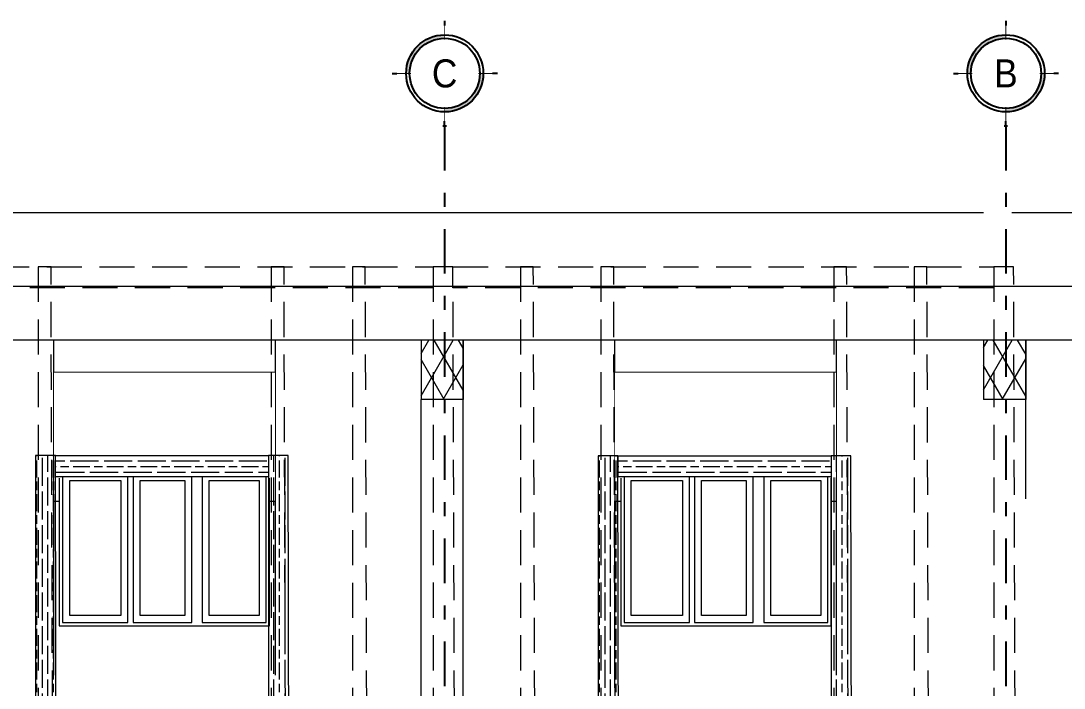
# Model space of a CAD drawing. Header units: metres. Extents: x 0 to 22, y -3 to 11.8.
# Drawn here: x 10.41 to 17.84, y 7.09 to 11.84 of the extents above; entities that cross this region are included whole.
import ezdxf
from ezdxf.enums import TextEntityAlignment as Align

# ---------------------------------------------------------------- set-up
doc = ezdxf.new("R2010")
doc.units = ezdxf.units.M
doc.header["$MEASUREMENT"] = 0
for name, pattern in [('DASHDOT', [25.4, 12.7, -6.35, 0, -6.35]), ('Xref_Alzado 2 Est$0$HIDDEN', [0.375, 0.25, -0.125]), ('Xref_Alzado 2$0$Wipeout_Contour', [1000, 0, -1000])]:
    doc.linetypes.add(name, pattern=pattern)
for name, color, linetype in [('Eje', 5, 'DASHDOT'), ('Globo Eje', 1, 'Continuous'), ('TEXTO', 7, 'Continuous'), ('Xref_Alzado 2$0$Archicad Windows', 7, 'Continuous'), ('Xref_Alzado 2$0$Estructura - Cubiertas', 7, 'Continuous'), ('Xref_Alzado 2$0$Estructura - Muros', 7, 'Continuous'), ('Xref_Alzado 2$0$Estructura - Vigas y Pilares', 7, 'Continuous')]:
    doc.layers.add(name, color=color, linetype=linetype)
for name, color, linetype, lineweight in [('Xref_Alzado 2 Est$0$00-MADERA', 42, 'Continuous', 13), ('Xref_Alzado 2$0$Estructura - Cubiertas_Pen_No__1', 7, 'Continuous', 13), ('Xref_Alzado 2$0$Estructura - Muros_Pen_No__163', 9, 'Continuous', 13), ('Xref_Alzado 2$0$Estructura - Vigas y Pilares_Pen_No__30', 7, 'Continuous', 18)]:
    doc.layers.add(name, color=color, linetype=linetype, lineweight=lineweight)
for name, color, linetype, lineweight, true_color in [('Xref_Alzado 2$0$Archicad Windows_Pen_No__81', 7, 'Continuous', 13, 0x6a6a6a), ('Xref_Alzado 2$0$Estructura - Cubiertas_Pen_No__81', 7, 'Continuous', 13, 0x6a6a6a), ('Xref_Alzado 2$0$Estructura - Vigas y Pilares_Pen_No__174', 7, 'Continuous', 13, 0xe4ad2c), ('Xref_Alzado 2$0$Estructura - Vigas y Pilares_Pen_No__81', 7, 'Continuous', 13, 0x6a6a6a)]:
    doc.layers.add(name, color=color, linetype=linetype, lineweight=lineweight, true_color=true_color)
doc.styles.add('Arial', font='arial.ttf')
pattern_1 = [(60, (0, 0), (-129.9038, 75), []), (120, (0, 0), (129.9038, 75), [])]

# ---------------------------------------------------------------- blocks, each defined once
blk = doc.blocks.new('Xref_Alzado 2$0$Section Element_66')
at = {"color": 254, "linetype": 'Xref_Alzado 2$0$Wipeout_Contour', "lineweight": 0, "ltscale": 36467.866403}
blk.add_wipeout([(6510.9, 6277.7), (6510.9, 6277.5), (6710.9, 6277.6), (6710.9, 6277.7)], dxfattribs=at).dxf.layer = 'Xref_Alzado 2$0$Estructura - Muros'
at = {"layer": 'Xref_Alzado 2$0$Estructura - Muros_Pen_No__163', "linetype": 'Continuous', "lineweight": 13}
h = blk.add_hatch(dxfattribs=at)
h.set_pattern_fill('BLOQUE_MAMPOSTERÍA', color=9, style=0, pattern_type=2)
h.set_pattern_definition([(45, (0, 5e-13), (-127.2792, 127.2792), [])])
h.paths.add_polyline_path([(6510.9, 6277.7), (6510.9, 6277.5), (6710.9, 6277.6), (6710.9, 6277.7)])
blk = doc.blocks.new('Xref_Alzado 2$0$Section Element_93')
at = {"layer": 'Xref_Alzado 2$0$Estructura - Cubiertas_Pen_No__81', "color": 251, "linetype": 'Continuous', "lineweight": 13, "true_color": 0x6a6a6a}
for p, q in [((-10292.1, 7187.2), (6510.9, 7187.2)), ((6710.9, 7187.2), (7309.3, 7187.2))]:
    blk.add_line(p, q, dxfattribs=at)
at = {"color": 254, "linetype": 'Xref_Alzado 2$0$Wipeout_Contour', "lineweight": 0, "ltscale": 83084.891341}
blk.add_wipeout([(-10292.1, 6277.7), (-9588.7, 6277.7), (-9588.7, 6400.5), (-5088.7, 6400.5), (-5088.7, 6277.7), (7309.3, 6277.7), (7309.3, 6660.9), (-10292.1, 6660.9)], dxfattribs=at).dxf.layer = 'Xref_Alzado 2$0$Estructura - Cubiertas'
at = {"color": 254, "linetype": 'Xref_Alzado 2$0$Wipeout_Contour', "lineweight": 0, "ltscale": 24403.034245}
blk.add_wipeout([(-1195.7, 5916.2), (-114.9, 5916.2), (-114.9, 6167), (-1195.7, 6167)], dxfattribs=at).dxf.layer = 'Xref_Alzado 2$0$Estructura - Cubiertas'
at = {"color": 254, "linetype": 'Xref_Alzado 2$0$Wipeout_Contour', "lineweight": 0, "ltscale": 25510.911014}
blk.add_wipeout([(2502.2, 6167), (1462, 6167), (1462, 5916.2), (2502.2, 5916.2)], dxfattribs=at).dxf.layer = 'Xref_Alzado 2$0$Estructura - Cubiertas'
at = {"color": 254, "linetype": 'Xref_Alzado 2$0$Wipeout_Contour', "lineweight": 0, "ltscale": 27683.657051}
blk.add_wipeout([(2802.5, 5916.2), (3882.2, 5916.2), (3882.2, 6167), (2802.5, 6167)], dxfattribs=at).dxf.layer = 'Xref_Alzado 2$0$Estructura - Cubiertas'
at = {"color": 254, "linetype": 'Xref_Alzado 2$0$Wipeout_Contour', "lineweight": 0, "ltscale": 34050.902222}
blk.add_wipeout([(5459.1, 5916.2), (6510.6, 5916.2), (6510.6, 6167), (5459.1, 6167)], dxfattribs=at).dxf.layer = 'Xref_Alzado 2$0$Estructura - Cubiertas'
at = {"color": 254, "linetype": 'Xref_Alzado 2$0$Wipeout_Contour', "lineweight": 0, "ltscale": 37176.55595}
blk.add_wipeout([(6810.9, 6167), (6810.9, 5916.2), (7309.3, 5916.2), (7309.3, 6167)], dxfattribs=at).dxf.layer = 'Xref_Alzado 2$0$Estructura - Cubiertas'
at = {"color": 254, "linetype": 'Xref_Alzado 2$0$Wipeout_Contour', "lineweight": 0, "ltscale": 22607.928634}
blk.add_wipeout([(-1195.7, 5566.3), (-114.9, 5566.3), (-114.9, 5610), (-1195.7, 5610)], dxfattribs=at).dxf.layer = 'Xref_Alzado 2$0$Estructura - Cubiertas'
at = {"color": 254, "linetype": 'Xref_Alzado 2$0$Wipeout_Contour', "lineweight": 0, "ltscale": 23798.20283}
blk.add_wipeout([(1462, 5566.3), (2502.5, 5566.3), (2502.5, 5610), (1462, 5610)], dxfattribs=at).dxf.layer = 'Xref_Alzado 2$0$Estructura - Cubiertas'
at = {"color": 254, "linetype": 'Xref_Alzado 2$0$Wipeout_Contour', "lineweight": 0, "ltscale": 26111.643575}
blk.add_wipeout([(2802.5, 5610), (2802.5, 5566.3), (3882.2, 5566.3), (3882.2, 5610)], dxfattribs=at).dxf.layer = 'Xref_Alzado 2$0$Estructura - Cubiertas'
at = {"color": 254, "linetype": 'Xref_Alzado 2$0$Wipeout_Contour', "lineweight": 0, "ltscale": 32784.493341}
blk.add_wipeout([(5459.1, 5566.3), (6510.9, 5566.3), (6510.9, 5610), (5459.1, 5610)], dxfattribs=at).dxf.layer = 'Xref_Alzado 2$0$Estructura - Cubiertas'
at = {"color": 254, "linetype": 'Xref_Alzado 2$0$Wipeout_Contour', "lineweight": 0, "ltscale": 36021.42956}
blk.add_wipeout([(6810.9, 5610), (6810.9, 5566.3), (7309.3, 5566.3), (7309.3, 5610)], dxfattribs=at).dxf.layer = 'Xref_Alzado 2$0$Estructura - Cubiertas'
at = {"color": 254, "linetype": 'Xref_Alzado 2$0$Wipeout_Contour', "lineweight": 0, "ltscale": 20907.113312}
blk.add_wipeout([(-1195.7, 5525.6), (-1195.7, 4789.2), (-114.9, 4789.2), (-114.9, 5525.6)], dxfattribs=at).dxf.layer = 'Xref_Alzado 2$0$Estructura - Cubiertas'
at = {"color": 254, "linetype": 'Xref_Alzado 2$0$Wipeout_Contour', "lineweight": 0, "ltscale": 22192.50554}
blk.add_wipeout([(1462, 5525.6), (1462, 4789.2), (2502.5, 4789.2), (2502.5, 5525.6)], dxfattribs=at).dxf.layer = 'Xref_Alzado 2$0$Estructura - Cubiertas'
at = {"color": 254, "linetype": 'Xref_Alzado 2$0$Wipeout_Contour', "lineweight": 0, "ltscale": 24662.589659}
blk.add_wipeout([(2802.5, 4789.2), (3882.2, 4789.2), (3882.2, 5525.6), (2802.5, 5525.6)], dxfattribs=at).dxf.layer = 'Xref_Alzado 2$0$Estructura - Cubiertas'
at = {"color": 254, "linetype": 'Xref_Alzado 2$0$Wipeout_Contour', "lineweight": 0, "ltscale": 31651.605409}
blk.add_wipeout([(5459.1, 5525.6), (5459.1, 4789.2), (6510.9, 4789.2), (6510.9, 5525.6)], dxfattribs=at).dxf.layer = 'Xref_Alzado 2$0$Estructura - Cubiertas'
at = {"layer": 'Xref_Alzado 2$0$Estructura - Cubiertas_Pen_No__1', "color": 7, "linetype": 'Continuous', "lineweight": 13}
blk.add_line((7309.3, 6277.7), (-5088.7, 6277.7), dxfattribs=at)
at = {"layer": 'Xref_Alzado 2$0$Estructura - Cubiertas_Pen_No__1', "color": 7, "linetype": 'Continuous', "lineweight": 13, "flags": 128}
blk.add_lwpolyline([(7309.3, 6660.9), (-5088.7, 6660.9), (-9588.7, 6660.9), (-10292.1, 6660.9)], dxfattribs=at)
at = {"layer": 'Xref_Alzado 2$0$Estructura - Cubiertas_Pen_No__81', "color": 251, "linetype": 'Continuous', "lineweight": 13, "true_color": 0x6a6a6a}
for p, q in [((-114.9, 3891.1), (-114.9, 6277.7)), ((1462, 6277.7), (1462, 3891.1)), ((3882.2, 3891.1), (3882.2, 6277.7)), ((5459.1, 6277.7), (5459.1, 3891.1)), ((1462, 6046.7), (-114.9, 6046.7)), ((5459.1, 6046.7), (3882.2, 6046.7))]:
    blk.add_line(p, q, dxfattribs=at)
blk = doc.blocks.new('Xref_Alzado 2$0$Section Element_109')
at = {"color": 254, "linetype": 'Xref_Alzado 2$0$Wipeout_Contour', "lineweight": 0, "ltscale": 108289.915661}
blk.add_wipeout([(-114.9, 5128.4), (-77.5, 5128.4), (-77.5, 5294.4), (-52.5, 5294.4), (-52.5, 5305), (413.1, 5305), (413.1, 5294.4), (449.1, 5294.4), (449.1, 5305), (867.2, 5305), (867.2, 5294.4), (942.2, 5294.4), (942.2, 5305), (1397.5, 5305), (1397.5, 5294.4), (1422.5, 5294.4), (1422.5, 5128.4), (1462, 5128.4), (1462, 6046.7), (-114.9, 6046.7)], dxfattribs=at).dxf.layer = 'Xref_Alzado 2$0$Estructura - Cubiertas'
at = {"layer": 'Xref_Alzado 2$0$Estructura - Cubiertas_Pen_No__81', "color": 251, "linetype": 'Continuous', "lineweight": 13, "true_color": 0x6a6a6a}
for p, q in [((-77.5, 5128.4), (-114.9, 5128.4)), ((1462, 5128.4), (1422.5, 5128.4))]:
    blk.add_line(p, q, dxfattribs=at)
blk = doc.blocks.new('Xref_Alzado 2$0$Section Element_110')
at = {"color": 254, "linetype": 'Xref_Alzado 2$0$Wipeout_Contour', "lineweight": 0, "ltscale": 142225.194809}
blk.add_wipeout([(3882.2, 6046.7), (3882.2, 5128.4), (3924.9, 5128.4), (3924.9, 5294.4), (3949.9, 5294.4), (3949.9, 5305), (4415.5, 5305), (4415.5, 5294.4), (4451.5, 5294.4), (4451.5, 5305), (4869.7, 5305), (4869.7, 5294.4), (4944.7, 5294.4), (4944.7, 5305), (5399.9, 5305), (5399.9, 5294.4), (5424.9, 5294.4), (5424.9, 5128.4), (5459.1, 5128.4), (5459.1, 6046.7)], dxfattribs=at).dxf.layer = 'Xref_Alzado 2$0$Estructura - Cubiertas'
at = {"layer": 'Xref_Alzado 2$0$Estructura - Cubiertas_Pen_No__81', "color": 251, "linetype": 'Continuous', "lineweight": 13, "true_color": 0x6a6a6a}
for p, q in [((3924.9, 5128.4), (3882.2, 5128.4)), ((5459.1, 5128.4), (5424.9, 5128.4))]:
    blk.add_line(p, q, dxfattribs=at)
blk = doc.blocks.new('Xref_Alzado 2$0$Section Element_111')
at = {"color": 254, "linetype": 'Xref_Alzado 2$0$Wipeout_Contour', "lineweight": 0, "ltscale": 19174.373231}
blk.add_wipeout([(-77.5, 4291.9), (-52.5, 4291.9), (-52.5, 5294.4), (-77.5, 5294.4)], dxfattribs=at).dxf.layer = 'Xref_Alzado 2$0$Archicad Windows'
at = {"color": 254, "linetype": 'Xref_Alzado 2$0$Wipeout_Contour', "lineweight": 0, "ltscale": 19250.865304}
blk.add_wipeout([(413.1, 4291.9), (449.1, 4291.9), (449.1, 5294.4), (413.1, 5294.4)], dxfattribs=at).dxf.layer = 'Xref_Alzado 2$0$Archicad Windows'
at = {"color": 254, "linetype": 'Xref_Alzado 2$0$Wipeout_Contour', "lineweight": 0, "ltscale": 19515.180846}
blk.add_wipeout([(942.2, 5294.4), (867.2, 5294.4), (867.2, 4291.9), (942.2, 4291.9)], dxfattribs=at).dxf.layer = 'Xref_Alzado 2$0$Archicad Windows'
at = {"color": 254, "linetype": 'Xref_Alzado 2$0$Wipeout_Contour', "lineweight": 0, "ltscale": 19992.958462}
blk.add_wipeout([(1397.5, 4291.9), (1422.5, 4291.9), (1422.5, 5294.4), (1397.5, 5294.4)], dxfattribs=at).dxf.layer = 'Xref_Alzado 2$0$Archicad Windows'
at = {"color": 254, "linetype": 'Xref_Alzado 2$0$Wipeout_Contour', "lineweight": 0, "ltscale": 69796.63221}
blk.add_wipeout([(449.1, 4266.9), (449.1, 4291.9), (413.1, 4291.9), (413.1, 4266.9), (-52.5, 4266.9), (-52.5, 4291.9), (-77.5, 4291.9), (-77.5, 4241.9), (1422.5, 4241.9), (1422.5, 4291.9), (1397.5, 4291.9), (1397.5, 4266.9), (942.2, 4266.9), (942.2, 4291.9), (867.2, 4291.9), (867.2, 4266.9)], dxfattribs=at).dxf.layer = 'Xref_Alzado 2$0$Archicad Windows'
at = {"color": 254, "linetype": 'Xref_Alzado 2$0$Wipeout_Contour', "lineweight": 0, "ltscale": 19188.617809}
blk.add_wipeout([(-2.5, 5277.2), (-52.5, 5277.2), (-52.5, 4316.9), (-2.5, 4316.9)], dxfattribs=at).dxf.layer = 'Xref_Alzado 2$0$Archicad Windows'
at = {"color": 254, "linetype": 'Xref_Alzado 2$0$Wipeout_Contour', "lineweight": 0, "ltscale": 19251.594006}
blk.add_wipeout([(363.1, 4316.9), (413.1, 4316.9), (413.1, 5277.2), (363.1, 5277.2)], dxfattribs=at).dxf.layer = 'Xref_Alzado 2$0$Archicad Windows'
at = {"color": 254, "linetype": 'Xref_Alzado 2$0$Wipeout_Contour', "lineweight": 0, "ltscale": 19484.611692}
blk.add_wipeout([(817.2, 4316.9), (867.2, 4316.9), (867.2, 5277.2), (817.2, 5277.2)], dxfattribs=at).dxf.layer = 'Xref_Alzado 2$0$Archicad Windows'
at = {"color": 254, "linetype": 'Xref_Alzado 2$0$Wipeout_Contour', "lineweight": 0, "ltscale": 19578.121049}
blk.add_wipeout([(992.2, 5277.2), (942.2, 5277.2), (942.2, 4316.9), (992.2, 4316.9)], dxfattribs=at).dxf.layer = 'Xref_Alzado 2$0$Archicad Windows'
at = {"color": 254, "linetype": 'Xref_Alzado 2$0$Wipeout_Contour', "lineweight": 0, "ltscale": 19965.204073}
blk.add_wipeout([(1347.5, 4316.9), (1397.5, 4316.9), (1397.5, 5277.2), (1347.5, 5277.2)], dxfattribs=at).dxf.layer = 'Xref_Alzado 2$0$Archicad Windows'
at = {"color": 254, "linetype": 'Xref_Alzado 2$0$Wipeout_Contour', "lineweight": 0, "ltscale": 31762.787517}
blk.add_wipeout([(413.1, 5305), (-52.5, 5305), (-52.5, 5277.2), (-2.5, 5277.2), (363.1, 5277.2), (413.1, 5277.2)], dxfattribs=at).dxf.layer = 'Xref_Alzado 2$0$Archicad Windows'
at = {"color": 254, "linetype": 'Xref_Alzado 2$0$Wipeout_Contour', "lineweight": 0, "ltscale": 32508.772139}
blk.add_wipeout([(1397.5, 5305), (942.2, 5305), (942.2, 5277.2), (992.2, 5277.2), (1347.5, 5277.2), (1397.5, 5277.2)], dxfattribs=at).dxf.layer = 'Xref_Alzado 2$0$Archicad Windows'
at = {"color": 254, "linetype": 'Xref_Alzado 2$0$Wipeout_Contour', "lineweight": 0, "ltscale": 25857.669847}
blk.add_wipeout([(413.1, 4266.9), (413.1, 4316.9), (363.1, 4316.9), (-2.5, 4316.9), (-52.5, 4316.9), (-52.5, 4266.9)], dxfattribs=at).dxf.layer = 'Xref_Alzado 2$0$Archicad Windows'
at = {"color": 254, "linetype": 'Xref_Alzado 2$0$Wipeout_Contour', "lineweight": 0, "ltscale": 26768.083535}
blk.add_wipeout([(1397.5, 4266.9), (1397.5, 4316.9), (1347.5, 4316.9), (992.2, 4316.9), (942.2, 4316.9), (942.2, 4266.9)], dxfattribs=at).dxf.layer = 'Xref_Alzado 2$0$Archicad Windows'
at = {"layer": 'Xref_Alzado 2$0$Archicad Windows_Pen_No__81', "color": 251, "linetype": 'Continuous', "lineweight": 13, "true_color": 0x6a6a6a}
for p, q in [((-77.5, 5294.4), (-77.5, 4291.9)), ((-52.5, 5305), (-52.5, 5277.2)), ((942.2, 5305), (942.2, 5277.2)), ((1397.5, 5277.2), (1397.5, 5305)), ((1422.5, 4291.9), (1422.5, 5294.4)), ((-52.5, 5277.2), (-52.5, 4316.9)), ((942.2, 5277.2), (942.2, 4316.9)), ((1397.5, 4316.9), (1397.5, 5277.2)), ((-52.5, 4316.9), (-52.5, 4266.9)), ((942.2, 4316.9), (942.2, 4266.9)), ((1397.5, 4266.9), (1397.5, 4316.9)), ((-77.5, 4291.9), (-77.5, 4241.9)), ((942.2, 4266.9), (1397.5, 4266.9)), ((1422.5, 4241.9), (1422.5, 4291.9))]:
    blk.add_line(p, q, dxfattribs=at)
at = {"color": 254, "linetype": 'Xref_Alzado 2$0$Wipeout_Contour', "lineweight": 0, "ltscale": 19215.741978}
blk.add_wipeout([(-2.5, 4316.9), (363.1, 4316.9), (363.1, 5277.2), (-2.5, 5277.2)], dxfattribs=at).dxf.layer = 'Xref_Alzado 2$0$Archicad Windows'
at = {"color": 254, "linetype": 'Xref_Alzado 2$0$Wipeout_Contour', "lineweight": 0, "ltscale": 19282.68165}
blk.add_wipeout([(499.1, 5277.2), (449.1, 5277.2), (449.1, 4316.9), (499.1, 4316.9)], dxfattribs=at).dxf.layer = 'Xref_Alzado 2$0$Archicad Windows'
at = {"color": 254, "linetype": 'Xref_Alzado 2$0$Wipeout_Contour', "lineweight": 0, "ltscale": 19767.753424}
blk.add_wipeout([(992.2, 4316.9), (1347.5, 4316.9), (1347.5, 5277.2), (992.2, 5277.2)], dxfattribs=at).dxf.layer = 'Xref_Alzado 2$0$Archicad Windows'
at = {"layer": 'Xref_Alzado 2$0$Archicad Windows_Pen_No__81', "color": 251, "linetype": 'Continuous', "lineweight": 13, "true_color": 0x6a6a6a}
for p, q in [((-2.5, 4316.9), (-2.5, 5277.2)), ((-2.5, 5277.2), (363.1, 5277.2)), ((363.1, 5277.2), (363.1, 4316.9)), ((992.2, 4316.9), (992.2, 5277.2)), ((992.2, 5277.2), (1347.5, 5277.2)), ((1347.5, 5277.2), (1347.5, 4316.9)), ((363.1, 4316.9), (-2.5, 4316.9)), ((1347.5, 4316.9), (992.2, 4316.9))]:
    blk.add_line(p, q, dxfattribs=at)
at = {"color": 254, "linetype": 'Xref_Alzado 2$0$Wipeout_Contour', "lineweight": 0, "ltscale": 31983.295517}
blk.add_wipeout([(867.2, 5305), (449.1, 5305), (449.1, 5277.2), (499.1, 5277.2), (817.2, 5277.2), (867.2, 5277.2)], dxfattribs=at).dxf.layer = 'Xref_Alzado 2$0$Archicad Windows'
at = {"color": 254, "linetype": 'Xref_Alzado 2$0$Wipeout_Contour', "lineweight": 0, "ltscale": 26127.883709}
blk.add_wipeout([(867.2, 4266.9), (867.2, 4316.9), (817.2, 4316.9), (499.1, 4316.9), (449.1, 4316.9), (449.1, 4266.9)], dxfattribs=at).dxf.layer = 'Xref_Alzado 2$0$Archicad Windows'
at = {"layer": 'Xref_Alzado 2$0$Archicad Windows_Pen_No__81', "color": 251, "linetype": 'Continuous', "lineweight": 13, "true_color": 0x6a6a6a}
for p, q in [((413.1, 5277.2), (413.1, 5305)), ((449.1, 5305), (449.1, 5277.2)), ((867.2, 5277.2), (867.2, 5305)), ((413.1, 4316.9), (413.1, 5277.2)), ((449.1, 5277.2), (449.1, 4316.9)), ((867.2, 4316.9), (867.2, 5277.2)), ((413.1, 4266.9), (413.1, 4316.9)), ((449.1, 4316.9), (449.1, 4266.9)), ((867.2, 4266.9), (867.2, 4316.9)), ((-77.5, 4241.9), (1422.5, 4241.9)), ((-52.5, 4266.9), (413.1, 4266.9)), ((449.1, 4266.9), (867.2, 4266.9))]:
    blk.add_line(p, q, dxfattribs=at)
at = {"color": 254, "linetype": 'Xref_Alzado 2$0$Wipeout_Contour', "lineweight": 0, "ltscale": 19379.877495}
blk.add_wipeout([(499.1, 4316.9), (817.2, 4316.9), (817.2, 5277.2), (499.1, 5277.2)], dxfattribs=at).dxf.layer = 'Xref_Alzado 2$0$Archicad Windows'
at = {"layer": 'Xref_Alzado 2$0$Archicad Windows_Pen_No__81', "color": 251, "linetype": 'Continuous', "lineweight": 13, "true_color": 0x6a6a6a}
for p, q in [((499.1, 4316.9), (499.1, 5277.2)), ((499.1, 5277.2), (817.2, 5277.2)), ((817.2, 5277.2), (817.2, 4316.9)), ((817.2, 4316.9), (499.1, 4316.9))]:
    blk.add_line(p, q, dxfattribs=at)
blk = doc.blocks.new('Xref_Alzado 2$0$Section Element_112')
at = {"color": 254, "linetype": 'Xref_Alzado 2$0$Wipeout_Contour', "lineweight": 0, "ltscale": 24844.769649}
blk.add_wipeout([(3924.9, 4291.9), (3949.9, 4291.9), (3949.9, 5294.4), (3924.9, 5294.4)], dxfattribs=at).dxf.layer = 'Xref_Alzado 2$0$Archicad Windows'
at = {"color": 254, "linetype": 'Xref_Alzado 2$0$Wipeout_Contour', "lineweight": 0, "ltscale": 26152.219976}
blk.add_wipeout([(4415.5, 4291.9), (4451.5, 4291.9), (4451.5, 5294.4), (4415.5, 5294.4)], dxfattribs=at).dxf.layer = 'Xref_Alzado 2$0$Archicad Windows'
at = {"color": 254, "linetype": 'Xref_Alzado 2$0$Wipeout_Contour', "lineweight": 0, "ltscale": 27476.144754}
blk.add_wipeout([(4869.7, 5294.4), (4869.7, 4291.9), (4944.7, 4291.9), (4944.7, 5294.4)], dxfattribs=at).dxf.layer = 'Xref_Alzado 2$0$Archicad Windows'
at = {"color": 254, "linetype": 'Xref_Alzado 2$0$Wipeout_Contour', "lineweight": 0, "ltscale": 28957.736645}
blk.add_wipeout([(5399.9, 4291.9), (5424.9, 4291.9), (5424.9, 5294.4), (5399.9, 5294.4)], dxfattribs=at).dxf.layer = 'Xref_Alzado 2$0$Archicad Windows'
at = {"color": 254, "linetype": 'Xref_Alzado 2$0$Wipeout_Contour', "lineweight": 0, "ltscale": 101519.910765}
blk.add_wipeout([(3949.9, 4291.9), (3924.9, 4291.9), (3924.9, 4241.9), (5424.9, 4241.9), (5424.9, 4291.9), (5399.9, 4291.9), (5399.9, 4266.9), (4944.7, 4266.9), (4944.7, 4291.9), (4869.7, 4291.9), (4869.7, 4266.9), (4451.5, 4266.9), (4451.5, 4291.9), (4415.5, 4291.9), (4415.5, 4266.9), (3949.9, 4266.9)], dxfattribs=at).dxf.layer = 'Xref_Alzado 2$0$Archicad Windows'
at = {"color": 254, "linetype": 'Xref_Alzado 2$0$Wipeout_Contour', "lineweight": 0, "ltscale": 24949.755359}
blk.add_wipeout([(3999.9, 5277.2), (3949.9, 5277.2), (3949.9, 4316.9), (3999.9, 4316.9)], dxfattribs=at).dxf.layer = 'Xref_Alzado 2$0$Archicad Windows'
at = {"color": 254, "linetype": 'Xref_Alzado 2$0$Wipeout_Contour', "lineweight": 0, "ltscale": 26044.046698}
blk.add_wipeout([(4365.5, 4316.9), (4415.5, 4316.9), (4415.5, 5277.2), (4365.5, 5277.2)], dxfattribs=at).dxf.layer = 'Xref_Alzado 2$0$Archicad Windows'
at = {"color": 254, "linetype": 'Xref_Alzado 2$0$Wipeout_Contour', "lineweight": 0, "ltscale": 27305.318726}
blk.add_wipeout([(4819.7, 4316.9), (4869.7, 4316.9), (4869.7, 5277.2), (4819.7, 5277.2)], dxfattribs=at).dxf.layer = 'Xref_Alzado 2$0$Archicad Windows'
at = {"color": 254, "linetype": 'Xref_Alzado 2$0$Wipeout_Contour', "lineweight": 0, "ltscale": 27663.256896}
blk.add_wipeout([(4994.7, 5277.2), (4944.7, 5277.2), (4944.7, 4316.9), (4994.7, 4316.9)], dxfattribs=at).dxf.layer = 'Xref_Alzado 2$0$Archicad Windows'
at = {"color": 254, "linetype": 'Xref_Alzado 2$0$Wipeout_Contour', "lineweight": 0, "ltscale": 28852.657372}
blk.add_wipeout([(5349.9, 4316.9), (5399.9, 4316.9), (5399.9, 5277.2), (5349.9, 5277.2)], dxfattribs=at).dxf.layer = 'Xref_Alzado 2$0$Archicad Windows'
at = {"color": 254, "linetype": 'Xref_Alzado 2$0$Wipeout_Contour', "lineweight": 0, "ltscale": 40458.331574}
blk.add_wipeout([(4415.5, 5305), (3949.9, 5305), (3949.9, 5277.2), (3999.9, 5277.2), (4365.5, 5277.2), (4415.5, 5277.2)], dxfattribs=at).dxf.layer = 'Xref_Alzado 2$0$Archicad Windows'
at = {"color": 254, "linetype": 'Xref_Alzado 2$0$Wipeout_Contour', "lineweight": 0, "ltscale": 44383.904738}
blk.add_wipeout([(5399.9, 5305), (4944.7, 5305), (4944.7, 5277.2), (4994.7, 5277.2), (5349.9, 5277.2), (5399.9, 5277.2)], dxfattribs=at).dxf.layer = 'Xref_Alzado 2$0$Archicad Windows'
at = {"color": 254, "linetype": 'Xref_Alzado 2$0$Wipeout_Contour', "lineweight": 0, "ltscale": 36006.331128}
blk.add_wipeout([(4415.5, 4266.9), (4415.5, 4316.9), (4365.5, 4316.9), (3999.9, 4316.9), (3949.9, 4316.9), (3949.9, 4266.9)], dxfattribs=at).dxf.layer = 'Xref_Alzado 2$0$Archicad Windows'
at = {"color": 254, "linetype": 'Xref_Alzado 2$0$Wipeout_Contour', "lineweight": 0, "ltscale": 40367.288209}
blk.add_wipeout([(5399.9, 4266.9), (5399.9, 4316.9), (5349.9, 4316.9), (4994.7, 4316.9), (4944.7, 4316.9), (4944.7, 4266.9)], dxfattribs=at).dxf.layer = 'Xref_Alzado 2$0$Archicad Windows'
at = {"layer": 'Xref_Alzado 2$0$Archicad Windows_Pen_No__81', "color": 251, "linetype": 'Continuous', "lineweight": 13, "true_color": 0x6a6a6a}
for p, q in [((3924.9, 5294.4), (3924.9, 4291.9)), ((3949.9, 5305), (3949.9, 5277.2)), ((4944.7, 5305), (4944.7, 5277.2)), ((5399.9, 5277.2), (5399.9, 5305)), ((5424.9, 4291.9), (5424.9, 5294.4)), ((3949.9, 5277.2), (3949.9, 4316.9)), ((4944.7, 5277.2), (4944.7, 4316.9)), ((5399.9, 4316.9), (5399.9, 5277.2)), ((3949.9, 4316.9), (3949.9, 4266.9)), ((4944.7, 4316.9), (4944.7, 4266.9)), ((5399.9, 4266.9), (5399.9, 4316.9)), ((3924.9, 4291.9), (3924.9, 4241.9)), ((4944.7, 4266.9), (5399.9, 4266.9)), ((5424.9, 4241.9), (5424.9, 4291.9))]:
    blk.add_line(p, q, dxfattribs=at)
at = {"color": 254, "linetype": 'Xref_Alzado 2$0$Wipeout_Contour', "lineweight": 0, "ltscale": 25495.036227}
blk.add_wipeout([(3999.9, 4316.9), (4365.5, 4316.9), (4365.5, 5277.2), (3999.9, 5277.2)], dxfattribs=at).dxf.layer = 'Xref_Alzado 2$0$Archicad Windows'
at = {"color": 254, "linetype": 'Xref_Alzado 2$0$Wipeout_Contour', "lineweight": 0, "ltscale": 26277.913538}
blk.add_wipeout([(4501.5, 5277.2), (4451.5, 5277.2), (4451.5, 4316.9), (4501.5, 4316.9)], dxfattribs=at).dxf.layer = 'Xref_Alzado 2$0$Archicad Windows'
at = {"color": 254, "linetype": 'Xref_Alzado 2$0$Wipeout_Contour', "lineweight": 0, "ltscale": 28256.617934}
blk.add_wipeout([(4994.7, 4316.9), (5349.9, 4316.9), (5349.9, 5277.2), (4994.7, 5277.2)], dxfattribs=at).dxf.layer = 'Xref_Alzado 2$0$Archicad Windows'
at = {"layer": 'Xref_Alzado 2$0$Archicad Windows_Pen_No__81', "color": 251, "linetype": 'Continuous', "lineweight": 13, "true_color": 0x6a6a6a}
for p, q in [((3999.9, 4316.9), (3999.9, 5277.2)), ((3999.9, 5277.2), (4365.5, 5277.2)), ((4365.5, 5277.2), (4365.5, 4316.9)), ((4994.7, 4316.9), (4994.7, 5277.2)), ((4994.7, 5277.2), (5349.9, 5277.2)), ((5349.9, 5277.2), (5349.9, 4316.9)), ((4365.5, 4316.9), (3999.9, 4316.9)), ((5349.9, 4316.9), (4994.7, 4316.9))]:
    blk.add_line(p, q, dxfattribs=at)
at = {"color": 254, "linetype": 'Xref_Alzado 2$0$Wipeout_Contour', "lineweight": 0, "ltscale": 42293.321319}
blk.add_wipeout([(4451.5, 5305), (4451.5, 5277.2), (4501.5, 5277.2), (4819.7, 5277.2), (4869.7, 5277.2), (4869.7, 5305)], dxfattribs=at).dxf.layer = 'Xref_Alzado 2$0$Archicad Windows'
at = {"color": 254, "linetype": 'Xref_Alzado 2$0$Wipeout_Contour', "lineweight": 0, "ltscale": 38057.035906}
blk.add_wipeout([(4501.5, 4316.9), (4451.5, 4316.9), (4451.5, 4266.9), (4869.7, 4266.9), (4869.7, 4316.9), (4819.7, 4316.9)], dxfattribs=at).dxf.layer = 'Xref_Alzado 2$0$Archicad Windows'
at = {"layer": 'Xref_Alzado 2$0$Archicad Windows_Pen_No__81', "color": 251, "linetype": 'Continuous', "lineweight": 13, "true_color": 0x6a6a6a}
for p, q in [((4415.5, 5277.2), (4415.5, 5305)), ((4451.5, 5305), (4451.5, 5277.2)), ((4869.7, 5277.2), (4869.7, 5305)), ((4415.5, 4316.9), (4415.5, 5277.2)), ((4451.5, 5277.2), (4451.5, 4316.9)), ((4869.7, 4316.9), (4869.7, 5277.2)), ((4415.5, 4266.9), (4415.5, 4316.9)), ((4451.5, 4316.9), (4451.5, 4266.9)), ((4869.7, 4266.9), (4869.7, 4316.9)), ((3924.9, 4241.9), (5424.9, 4241.9)), ((3949.9, 4266.9), (4415.5, 4266.9)), ((4451.5, 4266.9), (4869.7, 4266.9))]:
    blk.add_line(p, q, dxfattribs=at)
at = {"color": 254, "linetype": 'Xref_Alzado 2$0$Wipeout_Contour', "lineweight": 0, "ltscale": 26790.191888}
blk.add_wipeout([(4501.5, 4316.9), (4819.7, 4316.9), (4819.7, 5277.2), (4501.5, 5277.2)], dxfattribs=at).dxf.layer = 'Xref_Alzado 2$0$Archicad Windows'
at = {"layer": 'Xref_Alzado 2$0$Archicad Windows_Pen_No__81', "color": 251, "linetype": 'Continuous', "lineweight": 13, "true_color": 0x6a6a6a}
for p, q in [((4501.5, 4316.9), (4501.5, 5277.2)), ((4501.5, 5277.2), (4819.7, 5277.2)), ((4819.7, 5277.2), (4819.7, 4316.9)), ((4819.7, 4316.9), (4501.5, 4316.9))]:
    blk.add_line(p, q, dxfattribs=at)
blk = doc.blocks.new('Xref_Alzado 2$0$Section Element_151')
at = {"layer": 'Xref_Alzado 2$0$Estructura - Vigas y Pilares_Pen_No__81', "color": 251, "linetype": 'Continuous', "lineweight": 13, "true_color": 0x6a6a6a}
blk.add_line((2502.5, 3299.7), (2502.5, 3299.9), dxfattribs=at)
at = {"color": 254, "linetype": 'Xref_Alzado 2$0$Wipeout_Contour', "lineweight": 0, "ltscale": 35361.835635}
blk.add_wipeout([(2502.5, 3480), (2802.5, 3480), (2802.5, 6277.7), (2802.5, 6277.7), (2802.2, 5854.6), (2502.5, 5854.5)], dxfattribs=at).dxf.layer = 'Xref_Alzado 2$0$Estructura - Vigas y Pilares'
at = {"layer": 'Xref_Alzado 2$0$Estructura - Vigas y Pilares_Pen_No__81', "color": 251, "linetype": 'Continuous', "lineweight": 13, "true_color": 0x6a6a6a}
for p, q in [((2802.5, 3480), (2802.5, 6277.7)), ((2502.5, 3480), (2502.5, 5854.5))]:
    blk.add_line(p, q, dxfattribs=at)
blk = doc.blocks.new('Xref_Alzado 2$0$Section Element_152')
at = {"color": 254, "linetype": 'Xref_Alzado 2$0$Wipeout_Contour', "lineweight": 0, "ltscale": 53405.447242}
blk.add_wipeout([(6710.9, 5854.4), (6710.9, 5146.7), (6810.9, 5146.7), (6810.9, 6277.7), (6810.8, 6277.7), (6810.6, 5854.5)], dxfattribs=at).dxf.layer = 'Xref_Alzado 2$0$Estructura - Vigas y Pilares'
at = {"layer": 'Xref_Alzado 2$0$Estructura - Vigas y Pilares_Pen_No__81', "color": 251, "linetype": 'Continuous', "lineweight": 13, "true_color": 0x6a6a6a}
blk.add_line((6810.9, 5146.7), (6810.9, 6277.7), dxfattribs=at)
blk = doc.blocks.new('Xref_Alzado 2$0$Section Element_156')
at = {"color": 254, "linetype": 'Xref_Alzado 2$0$Wipeout_Contour', "lineweight": 0, "ltscale": 20310.86641}
blk.add_wipeout([(2502.2, 6277.6), (2598.6, 6277.7), (2502.2, 6277.7)], dxfattribs=at).dxf.layer = 'Xref_Alzado 2$0$Estructura - Vigas y Pilares'
at = {"color": 254, "linetype": 'Xref_Alzado 2$0$Wipeout_Contour', "lineweight": 0, "ltscale": 20240.884963}
blk.add_wipeout([(2802.5, 6277.7), (2802.2, 6277.7), (2802.2, 5854.6)], dxfattribs=at).dxf.layer = 'Xref_Alzado 2$0$Estructura - Vigas y Pilares'
at = {"color": 254, "linetype": 'Xref_Alzado 2$0$Wipeout_Contour', "lineweight": 0, "ltscale": 33284.901063}
blk.add_wipeout([(2502.2, 6277.6), (2502.2, 5854.5), (2802.2, 5854.6), (2802.2, 6277.7), (2598.6, 6277.7)], dxfattribs=at).dxf.layer = 'Xref_Alzado 2$0$Estructura - Vigas y Pilares'
at = {"layer": 'Xref_Alzado 2$0$Estructura - Vigas y Pilares_Pen_No__174', "linetype": 'Continuous', "lineweight": 13, "true_color": 0xe4ad2c}
h = blk.add_hatch(dxfattribs=at)
h.set_pattern_fill('FIBRA_DE_VIDRIO', color=42, style=0, pattern_type=2)
h.set_pattern_definition(pattern_1)
h.paths.add_polyline_path([(2502.2, 6277.6), (2502.2, 5854.5), (2802.2, 5854.6), (2802.2, 6277.7), (2598.6, 6277.7)])
at = {"layer": 'Xref_Alzado 2$0$Estructura - Vigas y Pilares_Pen_No__30', "color": 7, "linetype": 'Continuous', "lineweight": 18}
for p, q in [((2802.2, 6277.8), (2502.2, 6277.6)), ((2502.2, 6277.6), (2502.2, 5854.5)), ((2802.2, 6277.8), (2802.2, 5854.6)), ((2802.2, 5854.6), (2502.2, 5854.5))]:
    blk.add_line(p, q, dxfattribs=at)
at = {"layer": 'Xref_Alzado 2$0$Estructura - Vigas y Pilares_Pen_No__81', "color": 251, "linetype": 'Continuous', "lineweight": 13, "true_color": 0x6a6a6a}
for p, q in [((2502.2, 6277.6), (2502.2, 6277.7)), ((2802.2, 5854.6), (2802.5, 6277.7))]:
    blk.add_line(p, q, dxfattribs=at)
blk = doc.blocks.new('Xref_Alzado 2$0$Section Element_157')
at = {"color": 254, "linetype": 'Xref_Alzado 2$0$Wipeout_Contour', "lineweight": 0, "ltscale": 36176.958977}
blk.add_wipeout([(6510.6, 6277.7), (6510.6, 6277.5), (6510.9, 6277.5), (6510.9, 6277.7)], dxfattribs=at).dxf.layer = 'Xref_Alzado 2$0$Estructura - Vigas y Pilares'
at = {"color": 254, "linetype": 'Xref_Alzado 2$0$Wipeout_Contour', "lineweight": 0, "ltscale": 27506.919204}
blk.add_wipeout([(6810.6, 6277.7), (6810.6, 5854.5), (6810.8, 6277.7)], dxfattribs=at).dxf.layer = 'Xref_Alzado 2$0$Estructura - Vigas y Pilares'
at = {"color": 254, "linetype": 'Xref_Alzado 2$0$Wipeout_Contour', "lineweight": 0, "ltscale": 36043.277261}
blk.add_wipeout([(6510.6, 5854.3), (6810.6, 5854.5), (6810.6, 6277.7), (6510.6, 6277.5)], dxfattribs=at).dxf.layer = 'Xref_Alzado 2$0$Estructura - Vigas y Pilares'
at = {"layer": 'Xref_Alzado 2$0$Estructura - Vigas y Pilares_Pen_No__174', "linetype": 'Continuous', "lineweight": 13, "true_color": 0xe4ad2c}
h = blk.add_hatch(dxfattribs=at)
h.set_pattern_fill('FIBRA_DE_VIDRIO', color=42, style=0, pattern_type=2)
h.set_pattern_definition(pattern_1)
h.paths.add_polyline_path([(6510.6, 5854.3), (6810.6, 5854.5), (6810.6, 6277.7), (6510.6, 6277.5)])
at = {"layer": 'Xref_Alzado 2$0$Estructura - Vigas y Pilares_Pen_No__30', "color": 7, "linetype": 'Continuous', "lineweight": 18}
for p, q in [((6510.6, 6277.5), (6510.6, 5854.3)), ((6510.9, 6277.5), (6510.6, 6277.5)), ((6710.9, 6277.6), (6510.9, 6277.5)), ((6810.6, 6277.7), (6710.9, 6277.6)), ((6810.6, 6277.7), (6810.6, 5854.5)), ((6510.9, 5854.3), (6510.6, 5854.3)), ((6710.9, 5854.4), (6510.9, 5854.3)), ((6810.6, 5854.5), (6710.9, 5854.4))]:
    blk.add_line(p, q, dxfattribs=at)
at = {"layer": 'Xref_Alzado 2$0$Estructura - Vigas y Pilares_Pen_No__81', "color": 251, "linetype": 'Continuous', "lineweight": 13, "true_color": 0x6a6a6a}
for p, q in [((6510.6, 6277.5), (6510.6, 6277.7)), ((6810.6, 5854.5), (6810.8, 6277.7))]:
    blk.add_line(p, q, dxfattribs=at)
blk = doc.blocks.new('Xref_Alzado 2')
at = {"layer": 'Xref_Alzado 2$0$Estructura - Muros', "lineweight": 0, "xscale": 0.001, "yscale": 0.001, "zscale": 0.001}
blk.add_blockref('Xref_Alzado 2$0$Section Element_66', (10.7602, 3.289), dxfattribs=at)
at = {"layer": 'Xref_Alzado 2$0$Estructura - Cubiertas', "lineweight": 0, "xscale": 0.001, "yscale": 0.001, "zscale": 0.001}
blk.add_blockref('Xref_Alzado 2$0$Section Element_93', (10.7602, 3.289), dxfattribs=at)
for name in ['Xref_Alzado 2$0$Section Element_109', 'Xref_Alzado 2$0$Section Element_110']:
    blk.add_blockref(name, (10.7602, 3.289), dxfattribs=at)
at = {"layer": 'Xref_Alzado 2$0$Estructura - Vigas y Pilares', "lineweight": 0, "xscale": 0.001, "yscale": 0.001, "zscale": 0.001}
for name in ['Xref_Alzado 2$0$Section Element_151', 'Xref_Alzado 2$0$Section Element_152']:
    blk.add_blockref(name, (10.7602, 3.289), dxfattribs=at)
at = {"layer": 'Xref_Alzado 2$0$Archicad Windows', "lineweight": 0, "xscale": 0.001, "yscale": 0.001, "zscale": 0.001}
for name in ['Xref_Alzado 2$0$Section Element_111', 'Xref_Alzado 2$0$Section Element_112']:
    blk.add_blockref(name, (10.7602, 3.289), dxfattribs=at)
at = {"layer": 'Xref_Alzado 2$0$Estructura - Vigas y Pilares', "lineweight": 0, "xscale": 0.001, "yscale": 0.001, "zscale": 0.001}
for name in ['Xref_Alzado 2$0$Section Element_156', 'Xref_Alzado 2$0$Section Element_157']:
    blk.add_blockref(name, (10.7602, 3.289), dxfattribs=at)
blk = doc.blocks.new('Xref_Alzado 2 Est')
at = {"layer": 'Xref_Alzado 2 Est$0$00-MADERA'}
h = blk.add_hatch(dxfattribs=at)
h.set_pattern_fill('GOST_WOOD', color=256, scale=0.02)
h.set_pattern_definition([(90, (10.3631, -0.01105), (0.12, -7e-18), [0.2, -0.04]), (90, (10.4031, -0.05105), (0.12, -7e-18), [0.12, -0.03, 0.06, -0.03]), (90, (10.4431, -0.11105), (0.12, -7e-18), [0.2, -0.04])])
h.paths.add_polyline_path([(10.6556, 8.744), (10.5147, 8.744), (10.5147, 3.289), (10.6669, 3.289)])
h = blk.add_hatch(dxfattribs=at)
h.set_pattern_fill('GOST_WOOD', color=256, scale=0.02, angle=90)
h.set_pattern_definition([(180, (10.38235, 2.14396), (1e-17, 0.12), [0.2, -0.04]), (180, (10.42235, 2.18396), (1e-17, 0.12), [0.12, -0.03, 0.06, -0.03]), (180, (10.48235, 2.22396), (1e-17, 0.12), [0.2, -0.04])])
h.paths.add_polyline_path([(12.175, 8.5938), (12.175, 8.7439), (10.6558, 8.7438), (10.6558, 8.5937)])
h = blk.add_hatch(dxfattribs=at)
h.set_pattern_fill('GOST_WOOD', color=256, scale=0.02)
h.set_pattern_definition([(90, (11.97339, -0.01105), (0.12, -7e-18), [0.2, -0.04]), (90, (12.01339, -0.05105), (0.12, -7e-18), [0.12, -0.03, 0.06, -0.03]), (90, (12.05339, -0.11105), (0.12, -7e-18), [0.2, -0.04])])
h.paths.add_polyline_path([(12.175, 3.289), (12.3272, 3.289), (12.3159, 8.744), (12.175, 8.744)])
h = blk.add_hatch(dxfattribs=at)
h.set_pattern_fill('GOST_WOOD', color=256, scale=0.02)
h.set_pattern_definition([(90, (14.37278, -0.0113), (0.12, -7e-18), [0.2, -0.04]), (90, (14.41278, -0.0513), (0.12, -7e-18), [0.12, -0.03, 0.06, -0.03]), (90, (14.45278, -0.1113), (0.12, -7e-18), [0.2, -0.04])])
h.paths.add_polyline_path([(14.6653, 8.7437), (14.5244, 8.7437), (14.5244, 3.2887), (14.6766, 3.2887)])
h = blk.add_hatch(dxfattribs=at)
h.set_pattern_fill('GOST_WOOD', color=256, scale=0.02, angle=90)
h.set_pattern_definition([(180, (14.39203, 2.14371), (1e-17, 0.12), [0.2, -0.04]), (180, (14.43203, 2.18371), (1e-17, 0.12), [0.12, -0.03, 0.06, -0.03]), (180, (14.49203, 2.22371), (1e-17, 0.12), [0.2, -0.04])])
h.paths.add_polyline_path([(16.1847, 8.5935), (16.1847, 8.7437), (14.6655, 8.7435), (14.6655, 8.5934)])
h = blk.add_hatch(dxfattribs=at)
h.set_pattern_fill('GOST_WOOD', color=256, scale=0.02)
h.set_pattern_definition([(90, (15.98308, -0.0113), (0.12, -7e-18), [0.2, -0.04]), (90, (16.02308, -0.0513), (0.12, -7e-18), [0.12, -0.03, 0.06, -0.03]), (90, (16.06308, -0.1113), (0.12, -7e-18), [0.2, -0.04])])
h.paths.add_polyline_path([(16.1847, 3.2887), (16.3369, 3.2887), (16.3256, 8.7437), (16.1847, 8.7437)])
at = {"layer": 'Xref_Alzado 2 Est$0$00-MADERA', "color": 6, "linetype": 'Xref_Alzado 2 Est$0$HIDDEN'}
for points in [[(9.4702, 10.0889), (13.3481, 10.0891), (13.3481, 9.939), (9.4702, 9.9388)], [(10.534, 6.5889), (10.6363, 6.5889), (10.625, 10.0889), (10.534, 10.0889)], [(12.1943, 6.5889), (12.2966, 6.5889), (12.2853, 10.0889), (12.1943, 10.0889)], [(12.7735, 6.5887), (12.8757, 6.5887), (12.8644, 10.0887), (12.7735, 10.0887)], [(13.3481, 6.589), (13.5004, 6.589), (13.4891, 10.089), (13.3481, 10.089)], [(13.4891, 10.089), (17.3441, 10.0891), (17.3441, 9.939), (13.4891, 9.9388)], [(13.9709, 6.5887), (14.0732, 6.5887), (14.0619, 10.0887), (13.9709, 10.0887)], [(14.5437, 6.5889), (14.646, 6.5889), (14.6346, 10.0889), (14.5437, 10.0889)], [(16.204, 6.5889), (16.3063, 6.5889), (16.2949, 10.0889), (16.204, 10.0889)], [(16.7763, 6.5887), (16.8786, 6.5887), (16.8672, 10.0887), (16.7763, 10.0887)], [(17.3441, 6.589), (17.4964, 6.589), (17.485, 10.089), (17.3441, 10.089)]]:
    blk.add_lwpolyline(points, close=True, dxfattribs=at)
at = {"layer": 'Xref_Alzado 2 Est$0$00-MADERA'}
for points in [[(10.5147, 3.289), (10.6669, 3.289), (10.6556, 8.744), (10.5147, 8.744)], [(10.6558, 8.7438), (12.175, 8.7439), (12.175, 8.5938), (10.6558, 8.5937)], [(12.175, 3.289), (12.3272, 3.289), (12.3159, 8.744), (12.175, 8.744)], [(14.5244, 3.2887), (14.6766, 3.2887), (14.6653, 8.7437), (14.5244, 8.7437)], [(14.6655, 8.7435), (16.1847, 8.7437), (16.1847, 8.5935), (14.6655, 8.5934)], [(16.1847, 3.2887), (16.3369, 3.2887), (16.3256, 8.7437), (16.1847, 8.7437)]]:
    blk.add_lwpolyline(points, close=True, dxfattribs=at)
blk = doc.blocks.new('*U16')
at = {"layer": 'Globo Eje', "ltscale": 0.025, "true_color": 0x636466}
h = blk.add_hatch(color=251, dxfattribs=at)
h.dxf.hatch_style = 1
h.paths.add_polyline_path([(0.0007, -2.7729, 0.414214), (-0.2743, -3.0479), (-0.2493, -3.0479, -0.414214), (0.0007, -2.7979)])
h.paths.add_polyline_path([(0.2757, -3.0479), (0.2507, -3.0479, -0.414214), (0.0007, -3.2979), (0.0007, -3.3229, 0.414214)])
at = {"layer": 'Eje', "ltscale": 0.025}
for points in [[(-0.0125, -3.4221), (0, -3.4221)], [(0, -3.4221), (0, -16.731)], [(0, -3.4221), (0.0125, -3.4221)]]:
    blk.add_lwpolyline(points, dxfattribs=at)
at = {"layer": 'Globo Eje', "ltscale": 0.025}
for points in [[(0, -2.6736), (0, -2.7073)], [(-0.3743, -3.0479), (-0.3405, -3.0479)], [(0.3757, -3.0479), (0.342, -3.0479)], [(0, -3.4221), (0, -3.3884)]]:
    blk.add_lwpolyline(points, dxfattribs=at)
at = {"layer": 'Globo Eje', "color": 251, "ltscale": 0.025, "true_color": 0x636466, "const_width": 0.00625}
for points in [[(0, -2.8086), (0, -2.7073)], [(-0.2393, -3.0479), (-0.3405, -3.0479)], [(0.2407, -3.0479), (0.342, -3.0479)], [(0, -3.2871), (0, -3.3884)]]:
    blk.add_lwpolyline(points, dxfattribs=at)
at = {"layer": 'Globo Eje', "color": 1, "ltscale": 0.025}
blk.add_circle((0.0007, -3.0479), 0.275, dxfattribs=at)
at = {"layer": 'Globo Eje', "color": 1, "ltscale": 0.01}
blk.add_circle((0.0007, -3.0479), 0.25, dxfattribs=at)
at = {"layer": 'TEXTO', "color": 7, "ltscale": 0.025, "style": 'Arial', "width": 0.9, "flags": 8}
for tag, p in [('Eje1', (0, -3.0479)), ('Eje2', (0, -17.1052))]:
    blk.add_attdef(tag, text='', height=0.2, dxfattribs=at).set_placement(p, align=Align.MIDDLE_CENTER)

msp = doc.modelspace()

# ---------------------------------------------------------------- block references
msp.add_blockref('Xref_Alzado 2', (0, 0))

# ---------------------------------------------------------------- next in the draw order: block references
at = {"ltscale": 0.025}
ref = msp.add_blockref('*U16', (13.4299, 14.5155), dxfattribs=at)
ref.add_attrib('Eje1', 'C', dxfattribs={"layer": 'TEXTO', "color": 7, "ltscale": 0.025, "height": 0.2, "style": 'Arial', "width": 0.9}).set_placement((13.4299, 11.4676), align=Align.MIDDLE_CENTER)
ref = msp.add_blockref('*U16', (17.4299, 14.5155), dxfattribs=at)
ref.add_attrib('Eje1', 'B', dxfattribs={"layer": 'TEXTO', "color": 7, "ltscale": 0.025, "height": 0.2, "style": 'Arial', "width": 0.9}).set_placement((17.4299, 11.4676), align=Align.MIDDLE_CENTER)
msp.add_blockref('Xref_Alzado 2 Est', (0, 0))

doc.saveas('drawing.dxf')
